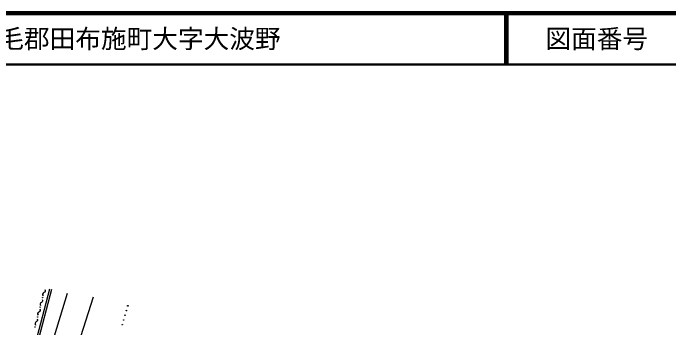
# Model space of a CAD drawing. Units: millimetres, scale not verified. Extents: x 40000 to 680000, y 20000 to 380000.
# Drawn here: x 412915 to 540671, y 318583 to 380000 of the extents above; entities that cross this region are included whole.
import ezdxf
from ezdxf.enums import TextEntityAlignment as Align

# ---------------------------------------------------------------- set-up
doc = ezdxf.new("R2010")
doc.units = ezdxf.units.MM
doc.header["$LTSCALE"] = 1000
for name, color, linetype, lineweight in [('M-BGD', 7, 'Continuous', 25), ('M-TTL', 2, 'Continuous', 140), ('M-TTL-LINE', 7, 'Continuous', 50)]:
    doc.layers.add(name, color=color, linetype=linetype, lineweight=lineweight)
doc.layers.add('M-TTL-TXT', color=7, linetype='Continuous')
doc.styles.add('ＭＳ ゴシック', font='')
doc.styles.get('ＭＳ ゴシック').set_extended_font_data('MS Gothic')

msp = doc.modelspace()

# ---------------------------------------------------------------- linework, layer by layer
at = {"layer": 'M-BGD'}
for p, q in [((420018, 326150), (415674, 309559)), ((416106, 309520), (420464, 326168)), ((419066, 326078), (419142, 325893)), ((419142, 325893), (419141, 325728)), ((418671, 325188), (418670, 325023)), ((418670, 325023), (418746, 324839)), ((418750, 325333), (418671, 325188)), ((418906, 325458), (418750, 325333)), ((419062, 325583), (418906, 325458)), ((419141, 325728), (419062, 325583)), ((423439, 325303), (419758, 313217)), ((424482, 311745), (428593, 324628)), ((418191, 323296), (418190, 323140)), ((418266, 323434), (418191, 323296)), ((418414, 323553), (418266, 323434)), ((418562, 323671), (418414, 323553)), ((418637, 323809), (418562, 323671)), ((418566, 324141), (418638, 323966)), ((418638, 323966), (418637, 323809)), ((418166, 321952), (418087, 321807)), ((418091, 322302), (418167, 322117)), ((418167, 322117), (418166, 321952)), ((418190, 323140), (418262, 322964)), ((417696, 321412), (417695, 321247)), ((417695, 321247), (417771, 321062)), ((417775, 321557), (417696, 321412)), ((417931, 321682), (417775, 321557)), ((418087, 321807), (417931, 321682)), ((417197, 319476), (417195, 319311)), ((417275, 319620), (417197, 319476)), ((417432, 319745), (417275, 319620)), ((417588, 319870), (417432, 319745)), ((417666, 320015), (417588, 319870)), ((417591, 320365), (417668, 320180)), ((417668, 320180), (417666, 320015)), ((417195, 319311), (417272, 319126))]:
    msp.add_line(p, q, dxfattribs=at)
for centre, radius in [((418656, 324490), 40), ((418177, 322633), 38), ((434990, 321971), 50), ((435263, 322888), 50), ((417681, 320714), 40), ((434717, 321055), 50), ((434445, 320139), 50), ((417182, 318777), 40), ((434172, 319223), 50)]:
    msp.add_circle(centre, radius, dxfattribs=at)
at = {"layer": 'M-TTL'}
msp.add_line((680000, 380000), (40000, 380000), dxfattribs=at)
at = {"layer": 'M-TTL-LINE'}
for p, q in [((508747, 380000), (508747, 370000)), ((509247, 380000), (509247, 370000)), ((40000, 370000), (680000, 370000))]:
    msp.add_line(p, q, dxfattribs=at)

# ---------------------------------------------------------------- texts
at = {"layer": 'M-TTL-TXT', "style": 'ＭＳ ゴシック'}
msp.add_text('熊毛郡田布施町大字大波野', height=3666, dxfattribs=at).set_placement((405024, 375000), align=Align.MIDDLE_LEFT)
msp.add_text('図面番号', height=3666, dxfattribs=at).set_placement((526622, 375000), align=Align.MIDDLE_CENTER)

doc.saveas('drawing.dxf')
